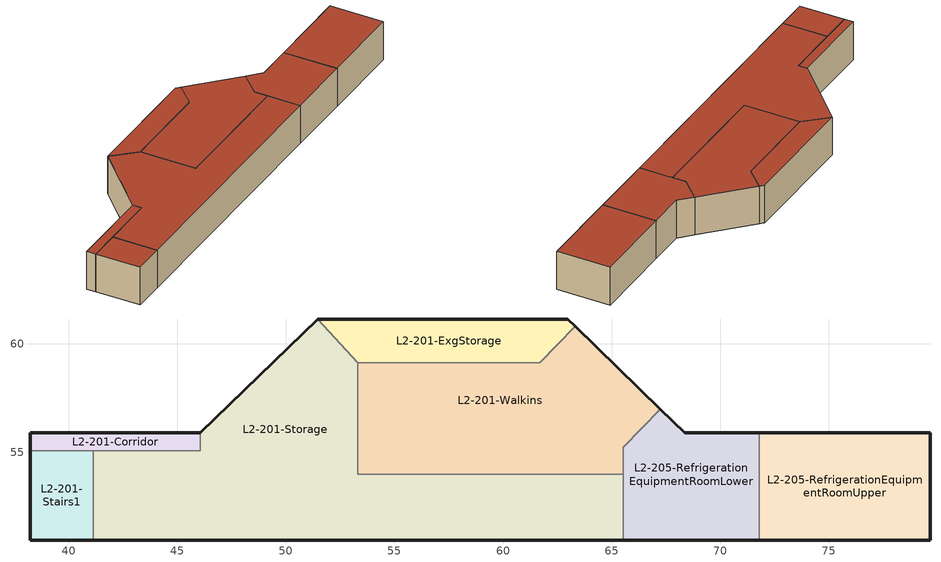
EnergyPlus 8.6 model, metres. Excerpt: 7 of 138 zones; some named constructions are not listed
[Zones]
L2-201-Corridor
 floor to M-201-ExgStorage (Interior Floor): 38.22,55.08 38.22,55.9 46.05,55.9 46.05,55.08 z5.71
 wall outside (Exterior Wall): 46.05,55.9 38.22,55.9 38.22,55.08 z5.71:9.37
 wall to L2-201-Stairs1 (Interior Wall): 38.22,55.08 41.12,55.08 z5.71:9.37
 wall to L2-201-Storage (Interior Wall): 41.12,55.08 46.05,55.08 46.05,55.9 z5.71:9.37
 roof outside (Exterior Roof): 38.22,55.08 46.05,55.08 46.05,55.9 38.22,55.9 z9.37
L2-201-ExgStorage
 floor to M-201-ExgStorage (Interior Floor): 53.31,59.13 51.46,61.14 62.97,61.14 63.31,60.8 61.69,59.13 z5.71
 wall outside (Exterior Wall): 63.31,60.8 62.97,61.14 51.46,61.14 z5.71:9.37
 wall to L2-201-Walkins (Interior Wall): 53.31,59.13 61.69,59.13 63.31,60.8 z5.71:9.37
 wall to L2-201-Storage (Interior Wall): 51.46,61.14 53.31,59.13 z5.71:9.37
 roof outside (Exterior Roof): 53.31,59.13 61.69,59.13 63.31,60.8 62.97,61.14 51.46,61.14 z9.37
L2-201-Stairs1
 floor to M-151-Stairs1 (Interior Floor): 38.22,50.96 38.22,55.08 41.12,55.08 41.12,50.96 z5.71
 wall outside (Exterior Wall): 38.22,55.08 38.22,50.96 41.12,50.96 z5.71:9.37
 wall to L2-201-Storage (Interior Wall): 41.12,50.96 41.12,55.08 z5.71:9.37
 roof outside (Exterior Roof): 38.22,50.96 41.12,50.96 41.12,55.08 38.22,55.08 z9.37
L2-201-Storage
 floor to M-153-CashRoom (Interior Floor): 41.12,50.96 41.12,55.08 46.05,55.08 46.05,55.9 51.46,61.14 53.31,59.13 53.31,54 65.54,54 65.54,50.96 z5.71
 wall outside (Exterior Wall): 41.12,50.96 65.54,50.96 / 51.46,61.14 46.05,55.9 z5.71:9.37
 wall to L2-201-Walkins (Interior Wall): 65.54,54 53.31,54 53.31,59.13 z5.71:9.37
 wall to L2-205-RefrigerationEquipmentRoomLower (Interior Wall): 65.54,50.96 65.54,54 z5.71:9.37
 roof outside (Exterior Roof): 41.12,50.96 65.54,50.96 65.54,54 53.31,54 53.31,59.13 51.46,61.14 46.05,55.9 46.05,55.08 41.12,55.08 z9.37
L2-201-Walkins
 floor to M-201-ExgStorage (Interior Floor): 67.25,56.99 65.54,55.23 65.54,54 53.31,54 53.31,59.13 61.69,59.13 63.31,60.8 z5.71
 wall outside (Exterior Wall): 67.25,56.99 63.31,60.8 z5.71:9.37
 wall to L2-205-RefrigerationEquipmentRoomLower (Interior Wall): 65.54,54 65.54,55.23 67.25,56.99 z5.71:9.37
 roof outside (Exterior Roof): 53.31,54 65.54,54 65.54,55.23 67.25,56.99 63.31,60.8 61.69,59.13 53.31,59.13 z9.37
L2-205-RefrigerationEquipmentRoomLower
 floor to M-162-PrepRoom (Interior Floor): 65.54,50.96 65.54,55.23 67.25,56.99 68.37,55.9 71.8,55.9 71.8,50.96 z5.71
 wall outside (Exterior Wall): 65.54,50.96 71.8,50.96 / 71.8,55.9 68.37,55.9 67.25,56.99 z5.71:9.37
 wall to L2-205-RefrigerationEquipmentRoomUpper (Interior Wall): 71.8,50.96 71.8,55.9 z5.71:9.37
 roof outside (Exterior Roof): 65.54,50.96 71.8,50.96 71.8,55.9 68.37,55.9 67.25,56.99 65.54,55.23 z9.37
L2-205-RefrigerationEquipmentRoomUpper
 floor to M-164-MeatCooler (Interior Floor): 71.8,50.96 71.8,55.9 79.67,55.9 79.67,50.96 z5.71
 wall outside (Exterior Wall): 71.8,50.96 79.67,50.96 79.67,55.9 71.8,55.9 z5.71:9.37
 roof outside (Exterior Roof): 71.8,50.96 79.67,50.96 79.67,55.9 71.8,55.9 z9.37
[Zone] Type=1
L2-201-Stairs1; L2-205-RefrigerationEquipmentRoomUpper; L2-201-ExgStorage; L2-201-Storage; L2-201-Walkins; L2-201-Corridor; L2-205-RefrigerationEquipmentRoomLower
